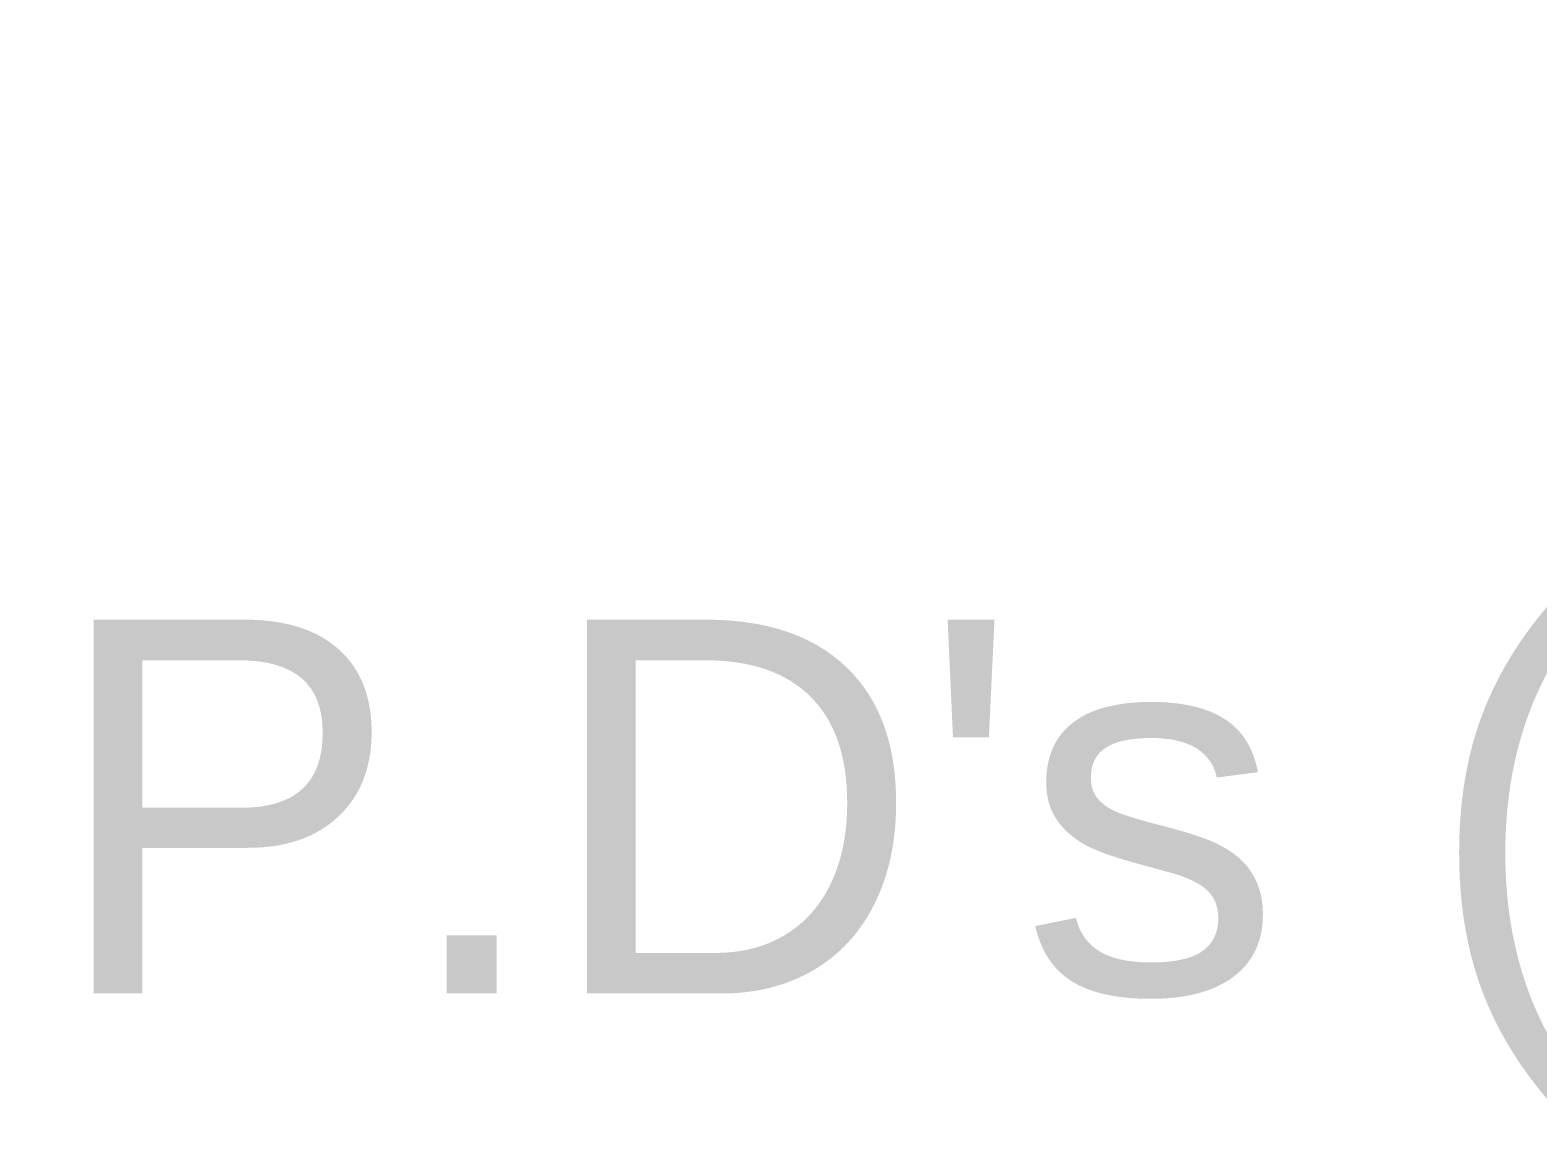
# Model space of a CAD drawing. Extents: x 6345096 to 6738923, y -6490958 to -6305885.
# Drawn here: x 6635172 to 6638401, y -6377638 to -6375273 of the extents above; entities that cross this region are included whole.
import ezdxf

# ---------------------------------------------------------------- set-up
doc = ezdxf.new("R2010")
doc.units = 0
doc.header["$LTSCALE"] = 600
doc.header["$MEASUREMENT"] = 0
doc.header["$PDMODE"] = 35
doc.layers.get('0').update_dxf_attribs({"linetype": 'CONTINUOUS'})
doc.layers.get('Defpoints').update_dxf_attribs({"linetype": 'CONTINUOUS'})
doc.layers.add('DIM-TEXT', color=8, linetype='CONTINUOUS')
doc.styles.add('ari', font='arial.ttf')
doc.styles.add('RT', font='romant.shx')
doc.dimstyles.new('TEXT', dxfattribs={"dimscale": 0, "dimtxt": 600, "dimasz": 300, "dimexe": 300, "dimexo": 30, "dimgap": 50, "dimtad": 0, "dimdec": 0, "dimzin": 0, "dimdsep": 46, "dimtxsty": 'RT', "dimblk": 'OBLIQUE', "dimcen": 0.09, "dimdle": 300, "dimclrd": 256, "dimclre": 256, "dimclrt": 170, "dimadec": 0, "dimazin": 0, "dimtfac": 1, "dimtdec": 0, "dimtofl": 0, "dimtmove": 2, "dimatfit": 3, "dimfxl": 1, "dimfrac": 2, "dimtolj": 1, "dimtzin": 0, "dimlwd": -1, "dimlwe": -1, "dimarcsym": 0})

# ---------------------------------------------------------------- blocks, each defined once
blk = doc.blocks.new('_Oblique')
at = {"color": 0, "linetype": 'ByBlock', "lineweight": -2}
blk.add_line((-0.5, -0.5), (0.5, 0.5), dxfattribs=at)
blk = doc.blocks.new('*D1282')
at = {"layer": 'Defpoints', "color": 0, "linetype": 'Continuous', "transparency": 16777216}
for p in [(6610879.4, -6372845.6, 13.3), (6651519.1, -6372996, 13.8), (6651519.1, -6374540.9)]:
    blk.add_point(p, dxfattribs=at)
at = {"layer": 'DIM-TEXT', "transparency": 16777216}
for p, q in [((6610879.4, -6372845.6), (6610879.4, -6374840.9)), ((6651519.1, -6372996), (6651519.1, -6374840.9)), ((6610579.4, -6374540.9), (6611790.4, -6374540.9)), ((6651819.1, -6374540.9), (6650608.1, -6374540.9))]:
    blk.add_line(p, q, dxfattribs=at)
at = {"layer": 'DIM-TEXT', "linetype": 'Continuous', "transparency": 16777216, "xscale": 300, "yscale": 300, "zscale": 300, "rotation": 180}
blk.add_blockref('_Oblique', (6610879.4, -6374540.9), dxfattribs=at)
at = {"layer": 'DIM-TEXT', "linetype": 'Continuous', "transparency": 16777216, "xscale": 300, "yscale": 300, "zscale": 300}
blk.add_blockref('_Oblique', (6651519.1, -6374540.9), dxfattribs=at)
at = {"layer": 'DIM-TEXT', "color": 170, "linetype": 'Continuous', "transparency": 16777216, "insert": (6631199.3, -6374540.9), "char_height": 750, "attachment_point": 5, "style": 'ari'}
blk.add_mtext('\\A1;{\\H1.067x;(I.C.U. - 6 Beds) EMERGENCY MEDICINE DEPT (18 Beds) TRIAGE (6 Beds)}', dxfattribs=at)
blk = doc.blocks.new('*D2003')
at = {"layer": 'Defpoints', "color": 0, "linetype": 'Continuous', "transparency": 16777216}
for p in [(6610879.4, -6377055.2), (6610879.4, -6378105.9, 22), (6651939.6, -6378104.7, -1)]:
    blk.add_point(p, dxfattribs=at)
at = {"layer": 'DIM-TEXT', "transparency": 16777216}
for p, q in [((6610879.4, -6378105.9), (6610879.4, -6376755.2)), ((6651939.6, -6378104.7), (6651939.6, -6376755.2)), ((6610579.4, -6377055.2), (6620675.1, -6377055.2)), ((6652239.6, -6377055.2), (6642143.8, -6377055.2))]:
    blk.add_line(p, q, dxfattribs=at)
at = {"layer": 'DIM-TEXT', "linetype": 'Continuous', "transparency": 16777216, "xscale": 300, "yscale": 300, "zscale": 300, "rotation": 180}
blk.add_blockref('_Oblique', (6610879.4, -6377055.2), dxfattribs=at)
at = {"layer": 'DIM-TEXT', "linetype": 'Continuous', "transparency": 16777216, "xscale": 300, "yscale": 300, "zscale": 300}
blk.add_blockref('_Oblique', (6651939.6, -6377055.2), dxfattribs=at)
at = {"layer": 'DIM-TEXT', "color": 170, "linetype": 'Continuous', "transparency": 16777216, "insert": (6631409.5, -6377055.2), "char_height": 750, "attachment_point": 5, "style": 'ari'}
blk.add_mtext("\\A1;{\\H1.067x;SAMPLE COLLECTION & O.P.D's (9 Nos.)}", dxfattribs=at)

msp = doc.modelspace()

# ---------------------------------------------------------------- dimensions: what is measured, and where the dimension line sits
at = {"layer": 'DIM-TEXT', "linetype": 'Continuous'}
dim = msp.add_linear_dim(base=(6651519.099, -6374540.85, -12.768), p1=(6610879.441, -6372845.638, 0.533), p2=(6651519.099, -6372995.97, 1.031), text='{\\H1.067x;(I.C.U. - 6 Beds) EMERGENCY MEDICINE DEPT (18 Beds) TRIAGE (6 Beds)}', dimstyle='TEXT', override={"dimscale": 1, "dimtxt": 750, "dimexo": 0, "dimtxsty": 'ari'}, dxfattribs=at)
dim.commit()
dim.dimension.update_dxf_attribs({"geometry": '*D1282', "text_midpoint": (6631199.27, -6374540.85, -12.768)})
dim = msp.add_linear_dim(base=(6610879.358, -6377055.236, 1.031), p1=(6651939.585, -6378104.678), p2=(6610879.358, -6378105.854, 22.984), angle=180, text="{\\H1.067x;SAMPLE COLLECTION & O.P.D's (9 Nos.)}", dimstyle='TEXT', override={"dimscale": 1, "dimtxt": 750, "dimexo": 0, "dimtxsty": 'ari'}, dxfattribs=at)
dim.commit()
dim.dimension.update_dxf_attribs({"geometry": '*D2003', "text_midpoint": (6631409.471, -6377055.236, 1.031)})

doc.saveas('drawing.dxf')
